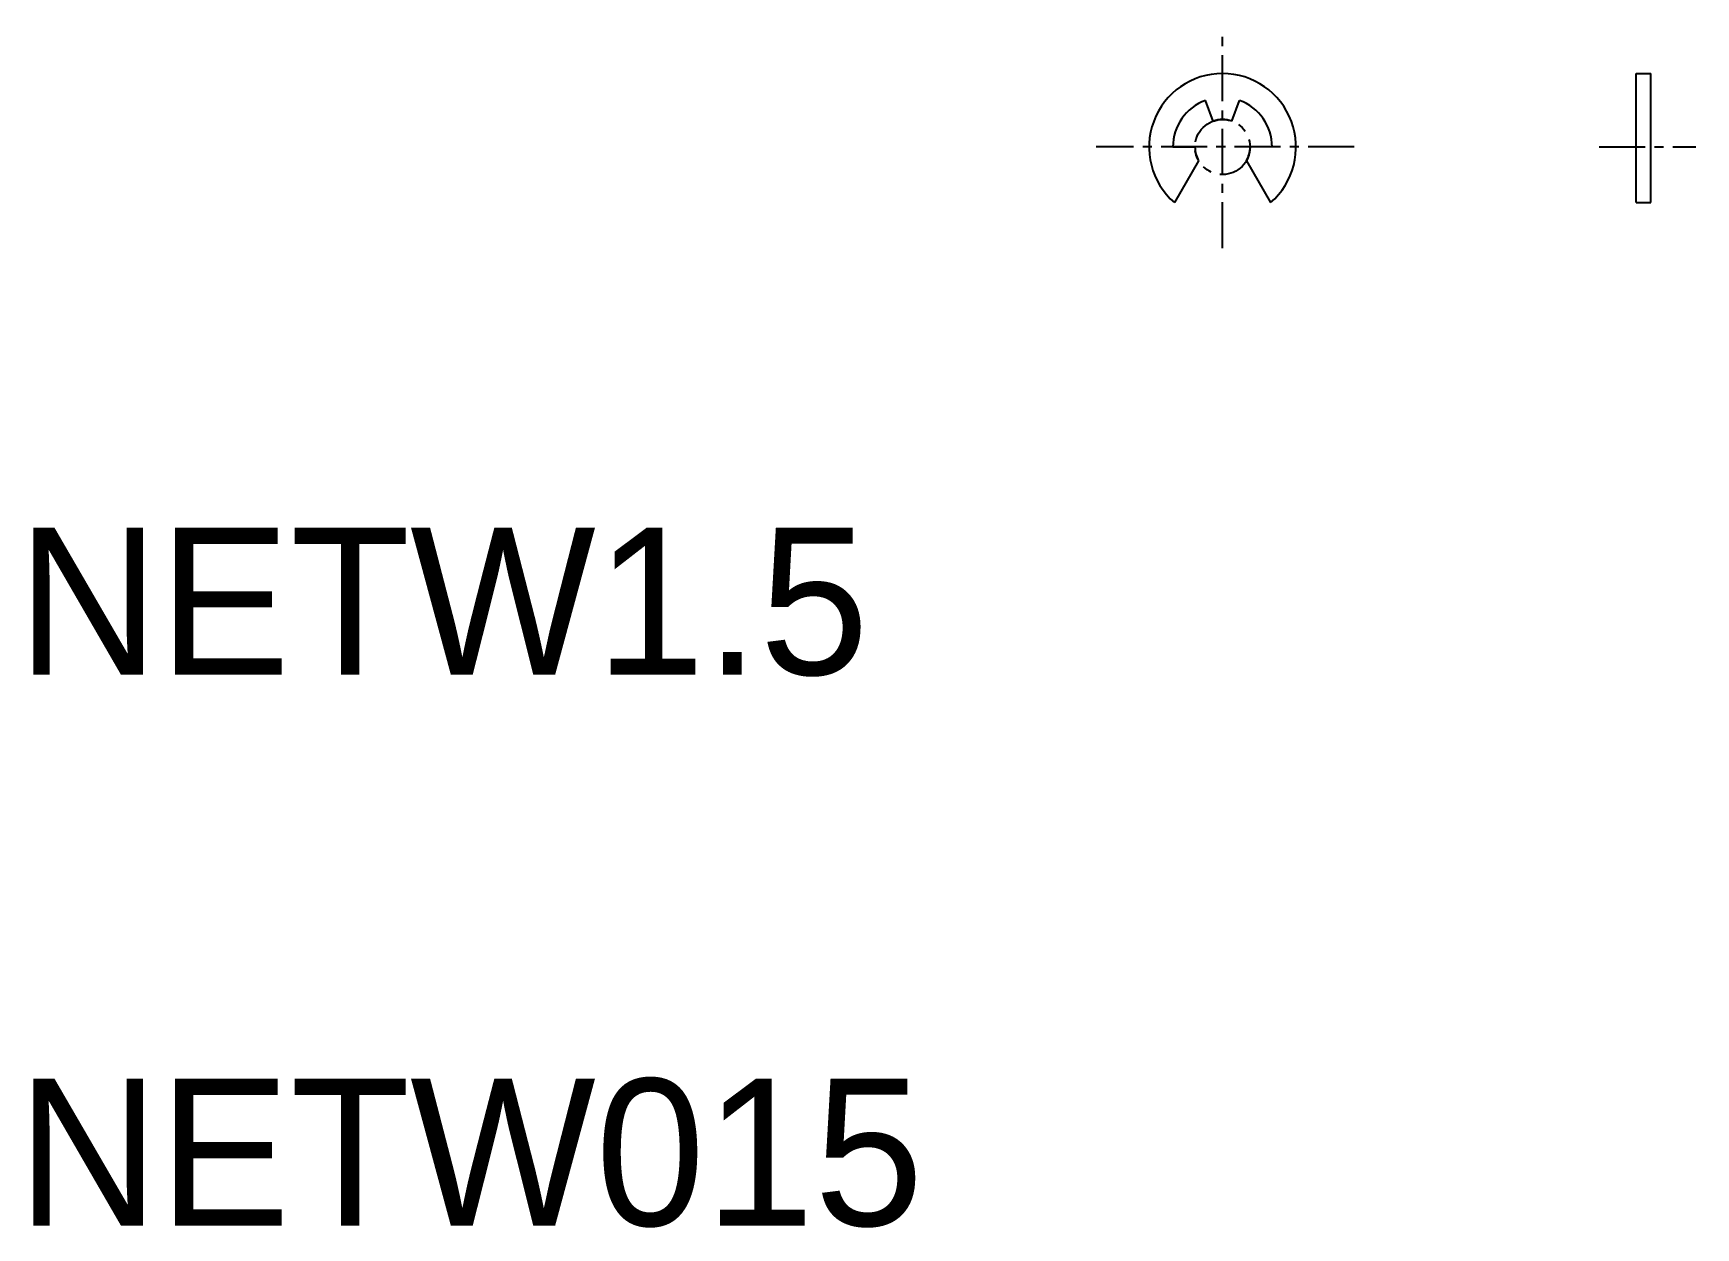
# Model space of a CAD drawing. Extents: x 10.4 to 55.7, y 9.9 to 42.5.
import ezdxf

# ---------------------------------------------------------------- set-up
doc = ezdxf.new("R2010")
doc.units = 0
doc.linetypes.add('CENTER', pattern=[2, 1.25, -0.25, 0.25, -0.25])
doc.linetypes.add('PHANTOM', pattern=[2.5, 1.25, -0.25, 0.25, -0.25, 0.25, -0.25])
doc.layers.get('0').update_dxf_attribs({"linetype": 'CONTINUOUS'})
doc.layers.add('CENTER', color=1, linetype='CENTER')

msp = doc.modelspace()

# ---------------------------------------------------------------- linework, layer by layer
at = {"color": 7, "linetype": 'CONTINUOUS'}
for p, q in [((54.072, 37.855), (54.072, 41.368)), ((54.072, 41.368), (54.472, 41.368)), ((54.472, 37.855), (54.472, 41.368)), ((42.554, 40.073), (42.348, 40.636)), ((43.067, 40.073), (43.272, 40.636)), ((41.46, 39.368), (42.06, 39.368)), ((42.16, 38.994), (41.502, 37.855)), ((43.46, 38.994), (44.118, 37.855)), ((44.16, 39.368), (43.56, 39.368)), ((54.072, 37.855), (54.472, 37.855))]:
    msp.add_line(p, q, dxfattribs=at)
at = {"color": 3, "linetype": 'PHANTOM'}
msp.add_circle((42.81, 39.368), 0.75, dxfattribs=at)
at = {"color": 7, "linetype": 'CONTINUOUS'}
for radius, start, end in [(2, 310.8312, 229.1688), (1.35, 110, 180), (1.35, 0, 70), (0.75, 70, 110), (0.75, 180, 209.9264), (0.75, 330.0736, 0)]:
    msp.add_arc((42.81, 39.368), radius, start, end, dxfattribs=at)
at = {"layer": 'CENTER', "color": 1, "linetype": 'CENTER'}
for p, q in [((42.81, 36.616), (42.81, 42.465)), ((46.39, 39.368), (39.371, 39.368)), ((53.066, 39.368), (55.69, 39.368))]:
    msp.add_line(p, q, dxfattribs=at)

# ---------------------------------------------------------------- texts
at = {"color": 7, "linetype": 'CONTINUOUS'}
for s, p in [('NETW1.5', (10, 25)), ('NETW015', (10, 10))]:
    msp.add_text(s, height=4, dxfattribs=at).set_placement(p)

doc.saveas('drawing.dxf')
